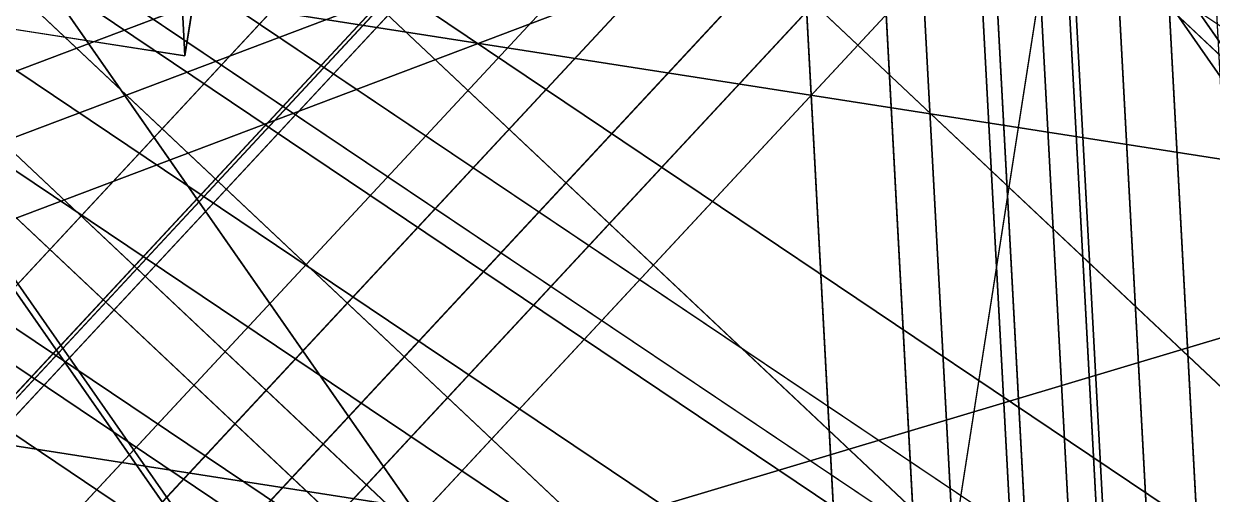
# Model space of a CAD drawing. Header units: metres. Extents: x 503497 to 504361, y 6966567 to 6966857.
# Drawn here: x 504164.02 to 504170.22, y 6966693.34 to 6966695.8 of the extents above; entities that cross this region are included whole.
import ezdxf

# ---------------------------------------------------------------- set-up
doc = ezdxf.new("R2010")
doc.units = ezdxf.units.M

msp = doc.modelspace()

# ---------------------------------------------------------------- linework, layer by layer
at = {"layer": 'SHADOW_APPROVED_20260111T072000'}
msp.add_lwpolyline([(504169.4593, 6966696.8594), (504167.3244, 6966683.1734), (504094.1506, 6966698.0774), (504096.2855, 6966711.7634), (504169.4593, 6966696.8594)], close=True, dxfattribs=at)
msp.add_lwpolyline([(504152.9477, 6966710.2148), (504167.8718, 6966707.8869), (504167.5638, 6966705.9126), (504170.7929, 6966705.4089), (504170.0047, 6966700.3561), (504169.7774, 6966699.9974), (504169.5259, 6966699.8139), (504168.8949, 6966699.7238), (504168.6104, 6966697.9001), (504168.9205, 6966697.8003), (504169.2405, 6966697.5447), (504169.4022, 6966697.2624), (504169.4593, 6966696.8594), (504167.3244, 6966683.1734), (504124.6436, 6966689.8311)], dxfattribs=at)
at = {"layer": 'SHADOW_APPROVED_20260114T072400'}
msp.add_lwpolyline([(504169.4593, 6966696.8594), (504167.3244, 6966683.1734), (504095.316, 6966696.8121), (504097.4509, 6966710.4981), (504169.4593, 6966696.8594)], close=True, dxfattribs=at)
msp.add_lwpolyline([(504152.9477, 6966710.2148), (504167.8718, 6966707.8869), (504167.5638, 6966705.9126), (504170.7929, 6966705.4089), (504170.0047, 6966700.3561), (504169.7774, 6966699.9974), (504169.5259, 6966699.8139), (504168.8949, 6966699.7238), (504168.6104, 6966697.9001), (504168.9205, 6966697.8003), (504169.2405, 6966697.5447), (504169.4022, 6966697.2624), (504169.4593, 6966696.8594), (504167.3244, 6966683.1734), (504124.6436, 6966689.8311)], dxfattribs=at)
at = {"layer": 'SHADOW_APPROVED_20260122T071500'}
msp.add_lwpolyline([(504169.4593, 6966696.8594), (504167.3244, 6966683.1734), (504084.7579, 6966697.9415), (504086.8928, 6966711.6275), (504169.4593, 6966696.8594)], close=True, dxfattribs=at)
msp.add_lwpolyline([(504152.9477, 6966710.2148), (504167.8718, 6966707.8869), (504167.5638, 6966705.9126), (504170.7929, 6966705.4089), (504170.0047, 6966700.3561), (504169.7774, 6966699.9974), (504169.5259, 6966699.8139), (504168.8949, 6966699.7238), (504168.6104, 6966697.9001), (504168.9205, 6966697.8003), (504169.2405, 6966697.5447), (504169.4022, 6966697.2624), (504169.4593, 6966696.8594), (504167.3244, 6966683.1734), (504124.6436, 6966689.8311)], dxfattribs=at)
at = {"layer": 'SHADOW_APPROVED_20260124T072500'}
msp.add_lwpolyline([(504152.9477, 6966710.2148), (504167.8718, 6966707.8869), (504167.5638, 6966705.9126), (504170.7929, 6966705.4089), (504170.0047, 6966700.3561), (504169.7774, 6966699.9974), (504169.5259, 6966699.8139), (504168.8949, 6966699.7238), (504168.6104, 6966697.9001), (504168.9205, 6966697.8003), (504169.2405, 6966697.5447), (504169.4022, 6966697.2624), (504169.4593, 6966696.8594), (504167.3244, 6966683.1734), (504124.6436, 6966689.8311)], dxfattribs=at)
msp.add_lwpolyline([(504169.4593, 6966696.8594), (504167.3244, 6966683.1734), (504091.0813, 6966694.8884), (504093.2162, 6966708.5744), (504169.4593, 6966696.8594)], close=True, dxfattribs=at)
at = {"layer": 'SHADOW_APPROVED_20260126T071100'}
msp.add_lwpolyline([(504169.4593, 6966696.8594), (504167.3244, 6966683.1734), (504078.8993, 6966698.2192), (504081.0342, 6966711.9052), (504169.4593, 6966696.8594)], close=True, dxfattribs=at)
msp.add_lwpolyline([(504152.9477, 6966710.2148), (504167.8718, 6966707.8869), (504167.5638, 6966705.9126), (504170.7929, 6966705.4089), (504170.0047, 6966700.3561), (504169.7774, 6966699.9974), (504169.5259, 6966699.8139), (504168.8949, 6966699.7238), (504168.6104, 6966697.9001), (504168.9205, 6966697.8003), (504169.2405, 6966697.5447), (504169.4022, 6966697.2624), (504169.4593, 6966696.8594), (504167.3244, 6966683.1734), (504124.6436, 6966689.8311)], dxfattribs=at)
at = {"layer": 'SHADOW_APPROVED_20260127T071900'}
msp.add_lwpolyline([(504152.9477, 6966710.2148), (504167.8718, 6966707.8869), (504167.5638, 6966705.9126), (504170.7929, 6966705.4089), (504170.0047, 6966700.3561), (504169.7774, 6966699.9974), (504169.5259, 6966699.8139), (504168.8949, 6966699.7238), (504168.6104, 6966697.9001), (504168.9205, 6966697.8003), (504169.2405, 6966697.5447), (504169.4022, 6966697.2624), (504169.4593, 6966696.8594), (504167.3244, 6966683.1734), (504124.6436, 6966689.8311)], dxfattribs=at)
msp.add_lwpolyline([(504169.4593, 6966696.8594), (504167.3244, 6966683.1734), (504084.9815, 6966695.666), (504087.1164, 6966709.352), (504169.4593, 6966696.8594)], close=True, dxfattribs=at)
at = {"layer": 'SHADOW_APPROVED_20260129T071100'}
msp.add_lwpolyline([(504169.4593, 6966696.8594), (504167.3244, 6966683.1734), (504076.8787, 6966697.3922), (504079.0136, 6966711.0782), (504169.4593, 6966696.8594)], close=True, dxfattribs=at)
msp.add_lwpolyline([(504152.9477, 6966710.2148), (504167.8718, 6966707.8869), (504167.5638, 6966705.9126), (504170.7929, 6966705.4089), (504170.0047, 6966700.3561), (504169.7774, 6966699.9974), (504169.5259, 6966699.8139), (504168.8949, 6966699.7238), (504168.6104, 6966697.9001), (504168.9205, 6966697.8003), (504169.2405, 6966697.5447), (504169.4022, 6966697.2624), (504169.4593, 6966696.8594), (504167.3244, 6966683.1734), (504124.6436, 6966689.8311)], dxfattribs=at)
at = {"layer": 'SHADOW_APPROVED_20260130T071100'}
msp.add_lwpolyline([(504169.4593, 6966696.8594), (504167.3244, 6966683.1734), (504076.1925, 6966697.0876), (504078.3274, 6966710.7736), (504169.4593, 6966696.8594)], close=True, dxfattribs=at)
msp.add_lwpolyline([(504152.9477, 6966710.2148), (504167.8718, 6966707.8869), (504167.5638, 6966705.9126), (504170.7929, 6966705.4089), (504170.0047, 6966700.3561), (504169.7774, 6966699.9974), (504169.5259, 6966699.8139), (504168.8949, 6966699.7238), (504168.6104, 6966697.9001), (504168.9205, 6966697.8003), (504169.2405, 6966697.5447), (504169.4022, 6966697.2624), (504169.4593, 6966696.8594), (504167.3244, 6966683.1734), (504124.6436, 6966689.8311)], dxfattribs=at)
at = {"layer": 'SHADOW_APPROVED_20260203T070000'}
msp.add_lwpolyline([(504169.4593, 6966696.8594), (504167.3244, 6966683.1734), (504061.3002, 6966699.4748), (504063.4351, 6966713.1608), (504169.4593, 6966696.8594)], close=True, dxfattribs=at)
msp.add_lwpolyline([(504152.9477, 6966710.2148), (504167.8718, 6966707.8869), (504167.5638, 6966705.9126), (504170.7929, 6966705.4089), (504170.0047, 6966700.3561), (504169.7774, 6966699.9974), (504169.5259, 6966699.8139), (504168.8949, 6966699.7238), (504168.6104, 6966697.9001), (504168.9205, 6966697.8003), (504169.2405, 6966697.5447), (504169.4022, 6966697.2624), (504169.4593, 6966696.8594), (504167.3244, 6966683.1734), (504124.6436, 6966689.8311)], dxfattribs=at)
at = {"layer": 'SHADOW_APPROVED_20260314T074000'}
msp.add_lwpolyline([(504152.9477, 6966710.2148), (504167.8718, 6966707.8869), (504167.5638, 6966705.9126), (504170.7929, 6966705.4089), (504170.0047, 6966700.3561), (504169.7774, 6966699.9974), (504169.5259, 6966699.8139), (504168.8949, 6966699.7238), (504168.6104, 6966697.9001), (504168.9205, 6966697.8003), (504169.2405, 6966697.5447), (504169.4022, 6966697.2624), (504169.4593, 6966696.8594), (504167.3244, 6966683.1734), (504124.6436, 6966689.8311)], dxfattribs=at)
msp.add_lwpolyline([(504169.4593, 6966696.8594), (504167.3244, 6966683.1734), (504079.5699, 6966667.717), (504081.7048, 6966681.403), (504169.4593, 6966696.8594)], close=True, dxfattribs=at)
at = {"layer": 'SHADOW_APPROVED_20260426T070000'}
msp.add_lwpolyline([(504152.9477, 6966710.2148), (504167.8718, 6966707.8869), (504167.5638, 6966705.9126), (504170.7929, 6966705.4089), (504170.0047, 6966700.3561), (504169.7774, 6966699.9974), (504169.5259, 6966699.8139), (504168.8949, 6966699.7238), (504168.6104, 6966697.9001), (504168.9205, 6966697.8003), (504169.2405, 6966697.5447), (504169.4022, 6966697.2624), (504169.4593, 6966696.8594), (504167.3244, 6966683.1734), (504124.6436, 6966689.8311)], dxfattribs=at)
for points in [[(504168.9205, 6966697.8003), (504169.2405, 6966697.5447), (503952.1129, 6966615.4829), (503951.7929, 6966615.7385), (504168.9205, 6966697.8003)], [(504169.2405, 6966697.5447), (504169.4022, 6966697.2624), (503952.2746, 6966615.2006), (503952.1129, 6966615.4829), (504169.2405, 6966697.5447)], [(504169.4022, 6966697.2624), (504169.4593, 6966696.8594), (503952.3317, 6966614.7976), (503952.2746, 6966615.2006), (504169.4022, 6966697.2624)], [(504169.4593, 6966696.8594), (504167.3244, 6966683.1734), (503950.1968, 6966601.1116), (503952.3317, 6966614.7976), (504169.4593, 6966696.8594)]]:
    msp.add_lwpolyline(points, close=True, dxfattribs=at)
at = {"layer": 'SHADOW_APPROVED_20260621T090000'}
msp.add_lwpolyline([(504152.9477, 6966710.2148), (504167.8718, 6966707.8869), (504167.5638, 6966705.9126), (504170.7929, 6966705.4089), (504170.0047, 6966700.3561), (504169.7774, 6966699.9974), (504169.5259, 6966699.8139), (504168.8949, 6966699.7238), (504168.6104, 6966697.9001), (504168.9205, 6966697.8003), (504169.2405, 6966697.5447), (504169.4022, 6966697.2624), (504169.4593, 6966696.8594), (504167.3244, 6966683.1734), (504124.6436, 6966689.8311)], dxfattribs=at)
for points in [[(504170.7929, 6966705.4089), (504170.0047, 6966700.3561), (504111.4884, 6966637.4245), (504112.2766, 6966642.4773), (504170.7929, 6966705.4089)], [(504170.0047, 6966700.3561), (504169.7774, 6966699.9974), (504111.2611, 6966637.0658), (504111.4884, 6966637.4245), (504170.0047, 6966700.3561)], [(504169.7774, 6966699.9974), (504169.5259, 6966699.8139), (504111.0096, 6966636.8823), (504111.2611, 6966637.0658), (504169.7774, 6966699.9974)], [(504169.5259, 6966699.8139), (504168.8949, 6966699.7238), (504110.3786, 6966636.7922), (504111.0096, 6966636.8823), (504169.5259, 6966699.8139)], [(504168.8949, 6966699.7238), (504168.6104, 6966697.9001), (504110.0941, 6966634.9685), (504110.3786, 6966636.7922), (504168.8949, 6966699.7238)], [(504168.6104, 6966697.9001), (504168.9205, 6966697.8003), (504110.4042, 6966634.8687), (504110.0941, 6966634.9685), (504168.6104, 6966697.9001)], [(504168.9205, 6966697.8003), (504169.2405, 6966697.5447), (504110.7242, 6966634.6131), (504110.4042, 6966634.8687), (504168.9205, 6966697.8003)], [(504169.2405, 6966697.5447), (504169.4022, 6966697.2624), (504110.8859, 6966634.3308), (504110.7242, 6966634.6131), (504169.2405, 6966697.5447)], [(504169.4022, 6966697.2624), (504169.4593, 6966696.8594), (504110.943, 6966633.9278), (504110.8859, 6966634.3308), (504169.4022, 6966697.2624)], [(504169.4593, 6966696.8594), (504167.3244, 6966683.1734), (504108.8081, 6966620.2418), (504110.943, 6966633.9278), (504169.4593, 6966696.8594)]]:
    msp.add_lwpolyline(points, close=True, dxfattribs=at)
at = {"layer": 'SHADOW_APPROVED_20260621T120000'}
for points in [[(504161.9915, 6966748.8559), (504162.3543, 6966751.1815), (504165.2203, 6966697.9587), (504164.8575, 6966695.6331), (504161.9915, 6966748.8559)], [(504160.6196, 6966749.0699), (504161.9915, 6966748.8559), (504164.8575, 6966695.6331), (504163.4856, 6966695.8471), (504160.6196, 6966749.0699)], [(504152.9477, 6966710.2148), (504167.8718, 6966707.8869), (504170.4928, 6966659.2141), (504155.5687, 6966661.542), (504152.9477, 6966710.2148)], [(504167.8718, 6966707.8869), (504167.5638, 6966705.9126), (504170.1848, 6966657.2398), (504170.4928, 6966659.2141), (504167.8718, 6966707.8869)], [(504167.5638, 6966705.9126), (504170.7929, 6966705.4089), (504173.4139, 6966656.7361), (504170.1848, 6966657.2398), (504167.5638, 6966705.9126)], [(504132.4712, 6966687.6429), (504134.82, 6966702.7008), (504163.8484, 6966698.1727), (504163.4856, 6966695.8471), (504164.8575, 6966695.6331), (504165.2203, 6966697.9587), (504179.9269, 6966695.6647), (504178.1809, 6966684.4716), (504174.9016, 6966684.9831), (504174.7398, 6966683.9458), (504177.6677, 6966683.4891), (504175.9374, 6966672.3964), (504161.4651, 6966674.6539), (504161.1702, 6966672.7633), (504152.4031, 6966674.1309), (504152.8572, 6966677.0421), (504149.7954, 6966677.5197), (504149.6441, 6966676.5493), (504141.312, 6966677.849), (504140.8892, 6966675.1386), (504130.767, 6966676.7175), (504132.4712, 6966687.6429)], [(504170.0047, 6966700.3561), (504169.7774, 6966699.9974), (504172.3984, 6966651.3246), (504172.6257, 6966651.6833), (504170.0047, 6966700.3561)], [(504169.7774, 6966699.9974), (504169.5259, 6966699.8139), (504172.1469, 6966651.1411), (504172.3984, 6966651.3246), (504169.7774, 6966699.9974)], [(504169.5259, 6966699.8139), (504168.8949, 6966699.7238), (504171.5159, 6966651.051), (504172.1469, 6966651.1411), (504169.5259, 6966699.8139)], [(504168.8949, 6966699.7238), (504168.6104, 6966697.9001), (504171.2314, 6966649.2273), (504171.5159, 6966651.051), (504168.8949, 6966699.7238)], [(504168.6104, 6966697.9001), (504168.9205, 6966697.8003), (504171.5415, 6966649.1275), (504171.2314, 6966649.2273), (504168.6104, 6966697.9001)], [(504168.9205, 6966697.8003), (504169.2405, 6966697.5447), (504171.8615, 6966648.8719), (504171.5415, 6966649.1275), (504168.9205, 6966697.8003)], [(504169.2405, 6966697.5447), (504169.4022, 6966697.2624), (504172.0232, 6966648.5896), (504171.8615, 6966648.8719), (504169.2405, 6966697.5447)], [(504169.4022, 6966697.2624), (504169.4593, 6966696.8594), (504172.0803, 6966648.1866), (504172.0232, 6966648.5896), (504169.4022, 6966697.2624)], [(504169.4593, 6966696.8594), (504167.3244, 6966683.1734), (504169.9454, 6966634.5006), (504172.0803, 6966648.1866), (504169.4593, 6966696.8594)]]:
    msp.add_lwpolyline(points, close=True, dxfattribs=at)
msp.add_lwpolyline([(504152.9477, 6966710.2148), (504167.8718, 6966707.8869), (504167.5638, 6966705.9126), (504170.7929, 6966705.4089), (504170.0047, 6966700.3561), (504169.7774, 6966699.9974), (504169.5259, 6966699.8139), (504168.8949, 6966699.7238), (504168.6104, 6966697.9001), (504168.9205, 6966697.8003), (504169.2405, 6966697.5447), (504169.4022, 6966697.2624), (504169.4593, 6966696.8594), (504167.3244, 6966683.1734), (504124.6436, 6966689.8311)], dxfattribs=at)
at = {"layer": 'SHADOW_APPROVED_20260621T140000'}
for points in [[(504138.446, 6966731.0718), (504138.0232, 6966728.3614), (504180.5703, 6966667.3385), (504180.9931, 6966670.0489), (504138.446, 6966731.0718)], [(504146.7781, 6966729.7721), (504138.446, 6966731.0718), (504180.9931, 6966670.0489), (504189.3252, 6966668.7492), (504146.7781, 6966729.7721)], [(504144.5661, 6966713.0647), (504153.1826, 6966711.7206), (504192.0923, 6966655.9146), (504183.4758, 6966657.2587), (504144.5661, 6966713.0647)], [(504153.1826, 6966711.7206), (504152.9477, 6966710.2148), (504191.8574, 6966654.4088), (504192.0923, 6966655.9146), (504153.1826, 6966711.7206)], [(504152.9477, 6966710.2148), (504167.8718, 6966707.8869), (504206.7815, 6966652.0809), (504191.8574, 6966654.4088), (504152.9477, 6966710.2148)], [(504168.8949, 6966699.7238), (504168.6104, 6966697.9001), (504207.5201, 6966642.0941), (504207.8046, 6966643.9178), (504168.8949, 6966699.7238)], [(504168.6104, 6966697.9001), (504168.9205, 6966697.8003), (504207.8302, 6966641.9943), (504207.5201, 6966642.0941), (504168.6104, 6966697.9001)], [(504169.4022, 6966697.2624), (504169.4593, 6966696.8594), (504208.369, 6966641.0534), (504208.3119, 6966641.4564), (504169.4022, 6966697.2624)], [(504169.4593, 6966696.8594), (504167.3244, 6966683.1734), (504206.2341, 6966627.3674), (504208.369, 6966641.0534), (504169.4593, 6966696.8594)]]:
    msp.add_lwpolyline(points, close=True, dxfattribs=at)
msp.add_lwpolyline([(504152.9477, 6966710.2148), (504167.8718, 6966707.8869), (504167.5638, 6966705.9126), (504170.7929, 6966705.4089), (504170.0047, 6966700.3561), (504169.7774, 6966699.9974), (504169.5259, 6966699.8139), (504168.8949, 6966699.7238), (504168.6104, 6966697.9001), (504168.9205, 6966697.8003), (504169.2405, 6966697.5447), (504169.4022, 6966697.2624), (504169.4593, 6966696.8594), (504167.3244, 6966683.1734), (504124.6436, 6966689.8311)], dxfattribs=at)
at = {"layer": 'SHADOW_APPROVED_20260621T150000'}
for points in [[(504127.901, 6966729.9403), (504129.6052, 6966740.8657), (504209.7357, 6966665.4124), (504208.0315, 6966654.487), (504127.901, 6966729.9403)], [(504138.0232, 6966728.3614), (504127.901, 6966729.9403), (504208.0315, 6966654.487), (504218.1537, 6966652.9081), (504138.0232, 6966728.3614)], [(504144.1851, 6966710.622), (504144.5661, 6966713.0647), (504217.8462, 6966644.0619), (504217.4652, 6966641.6192), (504144.1851, 6966710.622)], [(504144.5661, 6966713.0647), (504153.1826, 6966711.7206), (504226.4627, 6966642.7178), (504217.8462, 6966644.0619), (504144.5661, 6966713.0647)], [(504153.1826, 6966711.7206), (504152.9477, 6966710.2148), (504226.2278, 6966641.212), (504226.4627, 6966642.7178), (504153.1826, 6966711.7206)], [(504152.9477, 6966710.2148), (504167.8718, 6966707.8869), (504241.1519, 6966638.8841), (504226.2278, 6966641.212), (504152.9477, 6966710.2148)], [(504143.738, 6966708.6351), (504154.0443, 6966707.0275), (504233.8045, 6966631.9229), (504223.4982, 6966633.5305), (504143.738, 6966708.6351)], [(504154.0443, 6966707.0275), (504153.1492, 6966701.2887), (504232.9094, 6966626.1841), (504233.8045, 6966631.9229), (504154.0443, 6966707.0275)], [(504153.1492, 6966701.2887), (504158.2689, 6966700.4901), (504238.0291, 6966625.3855), (504232.9094, 6966626.1841), (504153.1492, 6966701.2887)], [(504158.2689, 6966700.4901), (504156.6455, 6966690.0834), (504236.4057, 6966614.9788), (504238.0291, 6966625.3855), (504158.2689, 6966700.4901)], [(504169.4593, 6966696.8594), (504167.3244, 6966683.1734), (504240.6045, 6966614.1706), (504242.7394, 6966627.8566), (504169.4593, 6966696.8594)]]:
    msp.add_lwpolyline(points, close=True, dxfattribs=at)
msp.add_lwpolyline([(504152.9477, 6966710.2148), (504167.8718, 6966707.8869), (504167.5638, 6966705.9126), (504170.7929, 6966705.4089), (504170.0047, 6966700.3561), (504169.7774, 6966699.9974), (504169.5259, 6966699.8139), (504168.8949, 6966699.7238), (504168.6104, 6966697.9001), (504168.9205, 6966697.8003), (504169.2405, 6966697.5447), (504169.4022, 6966697.2624), (504169.4593, 6966696.8594), (504167.3244, 6966683.1734), (504124.6436, 6966689.8311)], dxfattribs=at)
at = {"layer": 'SHADOW_APPROVED_20260621T160000'}
for points in [[(504128.3574, 6966713.6393), (504140.8554, 6966711.6898), (504309.1116, 6966598.59), (504296.6136, 6966600.5395), (504128.3574, 6966713.6393)], [(504144.1851, 6966710.622), (504144.5661, 6966713.0647), (504312.8223, 6966599.9649), (504312.4413, 6966597.5222), (504144.1851, 6966710.622)], [(504140.8554, 6966711.6898), (504140.7719, 6966711.1544), (504309.0281, 6966598.0546), (504309.1116, 6966598.59), (504140.8554, 6966711.6898)], [(504140.8554, 6966711.6898), (504140.8554, 6966711.6898), (504309.1116, 6966598.59), (504309.1116, 6966598.59), (504140.8554, 6966711.6898)], [(504140.7719, 6966711.1544), (504144.1851, 6966710.622), (504312.4413, 6966597.5222), (504309.0281, 6966598.0546), (504140.7719, 6966711.1544)], [(504137.1539, 6966693.1239), (504139.8525, 6966710.4238), (504322.9873, 6966587.3228), (504320.2887, 6966570.0229), (504137.1539, 6966693.1239)], [(504139.8525, 6966710.4238), (504143.9181, 6966709.7896), (504327.0529, 6966586.6886), (504322.9873, 6966587.3228), (504139.8525, 6966710.4238)], [(504139.8525, 6966710.4238), (504139.8525, 6966710.4238), (504322.9873, 6966587.3228), (504322.9873, 6966587.3228), (504139.8525, 6966710.4238)], [(504143.9181, 6966709.7896), (504143.738, 6966708.6351), (504326.8728, 6966585.5341), (504327.0529, 6966586.6886), (504143.9181, 6966709.7896)], [(504143.738, 6966708.6351), (504154.0443, 6966707.0275), (504337.1791, 6966583.9265), (504326.8728, 6966585.5341), (504143.738, 6966708.6351)], [(504154.0443, 6966707.0275), (504153.1492, 6966701.2887), (504336.284, 6966578.1877), (504337.1791, 6966583.9265), (504154.0443, 6966707.0275)], [(504145.7767, 6966705.8835), (504142.7149, 6966706.3611), (504330.5259, 6966580.1168), (504333.5877, 6966579.6392), (504145.7767, 6966705.8835)], [(504144.9755, 6966700.7471), (504145.7767, 6966705.8835), (504333.5877, 6966579.6392), (504332.7865, 6966574.5028), (504144.9755, 6966700.7471)], [(504153.1492, 6966701.2887), (504158.2689, 6966700.4901), (504341.4037, 6966577.3891), (504336.284, 6966578.1877), (504153.1492, 6966701.2887)], [(504158.2689, 6966700.4901), (504156.6455, 6966690.0834), (504339.7803, 6966566.9824), (504341.4037, 6966577.3891), (504158.2689, 6966700.4901)], [(504169.4593, 6966696.8594), (504167.3244, 6966683.1734), (504335.5806, 6966570.0736), (504337.7155, 6966583.7596), (504169.4593, 6966696.8594)]]:
    msp.add_lwpolyline(points, close=True, dxfattribs=at)
msp.add_lwpolyline([(504152.9477, 6966710.2148), (504167.8718, 6966707.8869), (504167.5638, 6966705.9126), (504170.7929, 6966705.4089), (504170.0047, 6966700.3561), (504169.7774, 6966699.9974), (504169.5259, 6966699.8139), (504168.8949, 6966699.7238), (504168.6104, 6966697.9001), (504168.9205, 6966697.8003), (504169.2405, 6966697.5447), (504169.4022, 6966697.2624), (504169.4593, 6966696.8594), (504167.3244, 6966683.1734), (504124.6436, 6966689.8311)], dxfattribs=at)
at = {"layer": 'SHADOW_APPROVED_20261019T053000'}
msp.add_lwpolyline([(504169.4593, 6966696.8594), (504167.3244, 6966683.1734), (503590.5687, 6966775.3062), (503592.7036, 6966788.9922), (504169.4593, 6966696.8594)], close=True, dxfattribs=at)
msp.add_lwpolyline([(504152.9477, 6966710.2148), (504167.8718, 6966707.8869), (504167.5638, 6966705.9126), (504170.7929, 6966705.4089), (504170.0047, 6966700.3561), (504169.7774, 6966699.9974), (504169.5259, 6966699.8139), (504168.8949, 6966699.7238), (504168.6104, 6966697.9001), (504168.9205, 6966697.8003), (504169.2405, 6966697.5447), (504169.4022, 6966697.2624), (504169.4593, 6966696.8594), (504167.3244, 6966683.1734), (504124.6436, 6966689.8311)], dxfattribs=at)
at = {"layer": 'SHADOW_APPROVED_20261112T063500'}
msp.add_lwpolyline([(504169.4593, 6966696.8594), (504167.3244, 6966683.1734), (504069.0461, 6966699.1276), (504071.181, 6966712.8136), (504169.4593, 6966696.8594)], close=True, dxfattribs=at)
msp.add_lwpolyline([(504152.9477, 6966710.2148), (504167.8718, 6966707.8869), (504167.5638, 6966705.9126), (504170.7929, 6966705.4089), (504170.0047, 6966700.3561), (504169.7774, 6966699.9974), (504169.5259, 6966699.8139), (504168.8949, 6966699.7238), (504168.6104, 6966697.9001), (504168.9205, 6966697.8003), (504169.2405, 6966697.5447), (504169.4022, 6966697.2624), (504169.4593, 6966696.8594), (504167.3244, 6966683.1734), (504124.6436, 6966689.8311)], dxfattribs=at)
at = {"layer": 'SHADOW_APPROVED_20261113T063500'}
msp.add_lwpolyline([(504169.4593, 6966696.8594), (504167.3244, 6966683.1734), (504069.5143, 6966699.5431), (504071.6492, 6966713.2291), (504169.4593, 6966696.8594)], close=True, dxfattribs=at)
msp.add_lwpolyline([(504152.9477, 6966710.2148), (504167.8718, 6966707.8869), (504167.5638, 6966705.9126), (504170.7929, 6966705.4089), (504170.0047, 6966700.3561), (504169.7774, 6966699.9974), (504169.5259, 6966699.8139), (504168.8949, 6966699.7238), (504168.6104, 6966697.9001), (504168.9205, 6966697.8003), (504169.2405, 6966697.5447), (504169.4022, 6966697.2624), (504169.4593, 6966696.8594), (504167.3244, 6966683.1734), (504124.6436, 6966689.8311)], dxfattribs=at)
at = {"layer": 'SHADOW_APPROVED_20261122T065200'}
msp.add_lwpolyline([(504169.4593, 6966696.8594), (504167.3244, 6966683.1734), (504087.1603, 6966697.6242), (504089.2952, 6966711.3102), (504169.4593, 6966696.8594)], close=True, dxfattribs=at)
msp.add_lwpolyline([(504152.9477, 6966710.2148), (504167.8718, 6966707.8869), (504167.5638, 6966705.9126), (504170.7929, 6966705.4089), (504170.0047, 6966700.3561), (504169.7774, 6966699.9974), (504169.5259, 6966699.8139), (504168.8949, 6966699.7238), (504168.6104, 6966697.9001), (504168.9205, 6966697.8003), (504169.2405, 6966697.5447), (504169.4022, 6966697.2624), (504169.4593, 6966696.8594), (504167.3244, 6966683.1734), (504124.6436, 6966689.8311)], dxfattribs=at)
at = {"layer": 'SHADOW_APPROVED_20261123T070300'}
msp.add_lwpolyline([(504152.9477, 6966710.2148), (504167.8718, 6966707.8869), (504167.5638, 6966705.9126), (504170.7929, 6966705.4089), (504170.0047, 6966700.3561), (504169.7774, 6966699.9974), (504169.5259, 6966699.8139), (504168.8949, 6966699.7238), (504168.6104, 6966697.9001), (504168.9205, 6966697.8003), (504169.2405, 6966697.5447), (504169.4022, 6966697.2624), (504169.4593, 6966696.8594), (504167.3244, 6966683.1734), (504124.6436, 6966689.8311)], dxfattribs=at)
msp.add_lwpolyline([(504169.4593, 6966696.8594), (504167.3244, 6966683.1734), (504094.9275, 6966695.1799), (504097.0624, 6966708.8659), (504169.4593, 6966696.8594)], close=True, dxfattribs=at)
at = {"layer": 'SHADOW_APPROVED_20261221T090000'}
msp.add_lwpolyline([(504152.9477, 6966710.2148), (504167.8718, 6966707.8869), (504167.5638, 6966705.9126), (504170.7929, 6966705.4089), (504170.0047, 6966700.3561), (504169.7774, 6966699.9974), (504169.5259, 6966699.8139), (504168.8949, 6966699.7238), (504168.6104, 6966697.9001), (504168.9205, 6966697.8003), (504169.2405, 6966697.5447), (504169.4022, 6966697.2624), (504169.4593, 6966696.8594), (504167.3244, 6966683.1734), (504124.6436, 6966689.8311)], dxfattribs=at)
msp.add_lwpolyline([(504169.4593, 6966696.8594), (504167.3244, 6966683.1734), (504137.0697, 6966684.9728), (504139.2046, 6966698.6588), (504169.4593, 6966696.8594)], close=True, dxfattribs=at)
at = {"layer": 'SHADOW_APPROVED_20261221T120000'}
msp.add_lwpolyline([(504152.9477, 6966710.2148), (504167.8718, 6966707.8869), (504167.5638, 6966705.9126), (504170.7929, 6966705.4089), (504170.0047, 6966700.3561), (504169.7774, 6966699.9974), (504169.5259, 6966699.8139), (504168.8949, 6966699.7238), (504168.6104, 6966697.9001), (504168.9205, 6966697.8003), (504169.2405, 6966697.5447), (504169.4022, 6966697.2624), (504169.4593, 6966696.8594), (504167.3244, 6966683.1734), (504124.6436, 6966689.8311)], dxfattribs=at)
msp.add_lwpolyline([(504169.4593, 6966696.8594), (504167.3244, 6966683.1734), (504169.5969, 6966680.4426), (504171.7318, 6966694.1286), (504169.4593, 6966696.8594)], close=True, dxfattribs=at)
at = {"layer": 'SHADOW_APPROVED_20261221T150000'}
for points in [[(504205.0183, 6966687.1937), (504162.3375, 6966693.8514), (504163.3162, 6966700.1255), (504160.4552, 6966700.5718), (504161.0894, 6966704.6374), (504161.3674, 6966705.211), (504161.878, 6966705.6284), (504162.3804, 6966705.7728), (504164.1618, 6966705.5464), (504164.3288, 6966706.6171), (504163.5503, 6966706.79), (504163.1157, 6966707.0806), (504162.7564, 6966707.6336), (504162.6622, 6966708.1282), (504163.6293, 6966714.4384), (504165.5032, 6966714.1461), (504166.0513, 6966717.6596), (504178.5493, 6966715.7101), (504178.5493, 6966715.7101), (504178.4658, 6966715.1747), (504181.879, 6966714.6423)], [(504152.9477, 6966710.2148), (504167.8718, 6966707.8869), (504167.5638, 6966705.9126), (504170.7929, 6966705.4089), (504170.0047, 6966700.3561), (504169.7774, 6966699.9974), (504169.5259, 6966699.8139), (504168.8949, 6966699.7238), (504168.6104, 6966697.9001), (504168.9205, 6966697.8003), (504169.2405, 6966697.5447), (504169.4022, 6966697.2624), (504169.4593, 6966696.8594), (504167.3244, 6966683.1734), (504124.6436, 6966689.8311)]]:
    msp.add_lwpolyline(points, dxfattribs=at)
for points in [[(504169.4593, 6966696.8594), (504167.3244, 6966683.1734), (504205.0183, 6966687.1937), (504207.1532, 6966700.8797), (504169.4593, 6966696.8594)], [(504167.3244, 6966683.1734), (504124.6436, 6966689.8311), (504162.3375, 6966693.8514), (504205.0183, 6966687.1937), (504167.3244, 6966683.1734)]]:
    msp.add_lwpolyline(points, close=True, dxfattribs=at)
at = {"layer": 'SHADOW_APPROVED_20261221T160000'}
msp.add_lwpolyline([(504152.9477, 6966710.2148), (504167.8718, 6966707.8869), (504167.5638, 6966705.9126), (504170.7929, 6966705.4089), (504170.0047, 6966700.3561), (504169.7774, 6966699.9974), (504169.5259, 6966699.8139), (504168.8949, 6966699.7238), (504168.6104, 6966697.9001), (504168.9205, 6966697.8003), (504169.2405, 6966697.5447), (504169.4022, 6966697.2624), (504169.4593, 6966696.8594), (504167.3244, 6966683.1734), (504124.6436, 6966689.8311)], dxfattribs=at)
msp.add_lwpolyline([(504169.4593, 6966696.8594), (504167.3244, 6966683.1734), (504226.8862, 6966695.1252), (504229.0211, 6966708.8112), (504169.4593, 6966696.8594)], close=True, dxfattribs=at)
at = {"layer": 'SHADOW_APPROVED_20261221T170000'}
for points in [[(504158.2689, 6966700.4901), (504156.6455, 6966690.0834), (504268.9712, 6966723.7023), (504270.5946, 6966734.109), (504158.2689, 6966700.4901)], [(504169.4593, 6966696.8594), (504167.3244, 6966683.1734), (504270.5243, 6966714.061), (504272.6592, 6966727.747), (504169.4593, 6966696.8594)], [(504156.6455, 6966690.0834), (504137.1539, 6966693.1239), (504249.4796, 6966726.7428), (504268.9712, 6966723.7023), (504156.6455, 6966690.0834)]]:
    msp.add_lwpolyline(points, close=True, dxfattribs=at)
msp.add_lwpolyline([(504152.9477, 6966710.2148), (504167.8718, 6966707.8869), (504167.5638, 6966705.9126), (504170.7929, 6966705.4089), (504170.0047, 6966700.3561), (504169.7774, 6966699.9974), (504169.5259, 6966699.8139), (504168.8949, 6966699.7238), (504168.6104, 6966697.9001), (504168.9205, 6966697.8003), (504169.2405, 6966697.5447), (504169.4022, 6966697.2624), (504169.4593, 6966696.8594), (504167.3244, 6966683.1734), (504124.6436, 6966689.8311)], dxfattribs=at)
at = {"layer": 'SHADOW_COMPARATOR_RL48_20260111T072000'}
msp.add_lwpolyline([(504152.9477, 6966710.2148), (504167.8718, 6966707.8869), (504167.5638, 6966705.9126), (504170.7929, 6966705.4089), (504170.0047, 6966700.3561), (504169.7774, 6966699.9974), (504169.5259, 6966699.8139), (504168.8949, 6966699.7238), (504168.6104, 6966697.9001), (504168.9205, 6966697.8003), (504169.2405, 6966697.5447), (504169.4022, 6966697.2624), (504169.4593, 6966696.8594), (504167.3244, 6966683.1734), (504124.6436, 6966689.8311)], dxfattribs=at)
msp.add_lwpolyline([(504169.4593, 6966696.8594), (504167.3244, 6966683.1734), (504121.6971, 6966692.4668), (504123.832, 6966706.1528), (504169.4593, 6966696.8594)], close=True, dxfattribs=at)
at = {"layer": 'SHADOW_COMPARATOR_RL48_20260114T072400'}
msp.add_lwpolyline([(504152.9477, 6966710.2148), (504167.8718, 6966707.8869), (504167.5638, 6966705.9126), (504170.7929, 6966705.4089), (504170.0047, 6966700.3561), (504169.7774, 6966699.9974), (504169.5259, 6966699.8139), (504168.8949, 6966699.7238), (504168.6104, 6966697.9001), (504168.9205, 6966697.8003), (504169.2405, 6966697.5447), (504169.4022, 6966697.2624), (504169.4593, 6966696.8594), (504167.3244, 6966683.1734), (504124.6436, 6966689.8311)], dxfattribs=at)
msp.add_lwpolyline([(504169.4593, 6966696.8594), (504167.3244, 6966683.1734), (504122.4238, 6966691.6778), (504124.5587, 6966705.3638), (504169.4593, 6966696.8594)], close=True, dxfattribs=at)
at = {"layer": 'SHADOW_COMPARATOR_RL48_20260122T071500'}
msp.add_lwpolyline([(504152.9477, 6966710.2148), (504167.8718, 6966707.8869), (504167.5638, 6966705.9126), (504170.7929, 6966705.4089), (504170.0047, 6966700.3561), (504169.7774, 6966699.9974), (504169.5259, 6966699.8139), (504168.8949, 6966699.7238), (504168.6104, 6966697.9001), (504168.9205, 6966697.8003), (504169.2405, 6966697.5447), (504169.4022, 6966697.2624), (504169.4593, 6966696.8594), (504167.3244, 6966683.1734), (504124.6436, 6966689.8311)], dxfattribs=at)
msp.add_lwpolyline([(504169.4593, 6966696.8594), (504167.3244, 6966683.1734), (504115.8403, 6966692.382), (504117.9752, 6966706.068), (504169.4593, 6966696.8594)], close=True, dxfattribs=at)
at = {"layer": 'SHADOW_COMPARATOR_RL48_20260124T072500'}
msp.add_lwpolyline([(504152.9477, 6966710.2148), (504167.8718, 6966707.8869), (504167.5638, 6966705.9126), (504170.7929, 6966705.4089), (504170.0047, 6966700.3561), (504169.7774, 6966699.9974), (504169.5259, 6966699.8139), (504168.8949, 6966699.7238), (504168.6104, 6966697.9001), (504168.9205, 6966697.8003), (504169.2405, 6966697.5447), (504169.4022, 6966697.2624), (504169.4593, 6966696.8594), (504167.3244, 6966683.1734), (504124.6436, 6966689.8311)], dxfattribs=at)
msp.add_lwpolyline([(504169.4593, 6966696.8594), (504167.3244, 6966683.1734), (504119.7832, 6966690.4783), (504121.9181, 6966704.1643), (504169.4593, 6966696.8594)], close=True, dxfattribs=at)
at = {"layer": 'SHADOW_COMPARATOR_RL48_20260126T071100'}
msp.add_lwpolyline([(504152.9477, 6966710.2148), (504167.8718, 6966707.8869), (504167.5638, 6966705.9126), (504170.7929, 6966705.4089), (504170.0047, 6966700.3561), (504169.7774, 6966699.9974), (504169.5259, 6966699.8139), (504168.8949, 6966699.7238), (504168.6104, 6966697.9001), (504168.9205, 6966697.8003), (504169.2405, 6966697.5447), (504169.4022, 6966697.2624), (504169.4593, 6966696.8594), (504167.3244, 6966683.1734), (504124.6436, 6966689.8311)], dxfattribs=at)
msp.add_lwpolyline([(504169.4593, 6966696.8594), (504167.3244, 6966683.1734), (504112.1872, 6966692.5552), (504114.3221, 6966706.2412), (504169.4593, 6966696.8594)], close=True, dxfattribs=at)
at = {"layer": 'SHADOW_COMPARATOR_RL48_20260127T071900'}
msp.add_lwpolyline([(504152.9477, 6966710.2148), (504167.8718, 6966707.8869), (504167.5638, 6966705.9126), (504170.7929, 6966705.4089), (504170.0047, 6966700.3561), (504169.7774, 6966699.9974), (504169.5259, 6966699.8139), (504168.8949, 6966699.7238), (504168.6104, 6966697.9001), (504168.9205, 6966697.8003), (504169.2405, 6966697.5447), (504169.4022, 6966697.2624), (504169.4593, 6966696.8594), (504167.3244, 6966683.1734), (504124.6436, 6966689.8311)], dxfattribs=at)
msp.add_lwpolyline([(504169.4593, 6966696.8594), (504167.3244, 6966683.1734), (504115.9797, 6966690.9631), (504118.1146, 6966704.6491), (504169.4593, 6966696.8594)], close=True, dxfattribs=at)
at = {"layer": 'SHADOW_COMPARATOR_RL48_20260129T071100'}
msp.add_lwpolyline([(504152.9477, 6966710.2148), (504167.8718, 6966707.8869), (504167.5638, 6966705.9126), (504170.7929, 6966705.4089), (504170.0047, 6966700.3561), (504169.7774, 6966699.9974), (504169.5259, 6966699.8139), (504168.8949, 6966699.7238), (504168.6104, 6966697.9001), (504168.9205, 6966697.8003), (504169.2405, 6966697.5447), (504169.4022, 6966697.2624), (504169.4593, 6966696.8594), (504167.3244, 6966683.1734), (504124.6436, 6966689.8311)], dxfattribs=at)
msp.add_lwpolyline([(504169.4593, 6966696.8594), (504167.3244, 6966683.1734), (504110.9272, 6966692.0395), (504113.0621, 6966705.7255), (504169.4593, 6966696.8594)], close=True, dxfattribs=at)
at = {"layer": 'SHADOW_COMPARATOR_RL48_20260130T071100'}
msp.add_lwpolyline([(504152.9477, 6966710.2148), (504167.8718, 6966707.8869), (504167.5638, 6966705.9126), (504170.7929, 6966705.4089), (504170.0047, 6966700.3561), (504169.7774, 6966699.9974), (504169.5259, 6966699.8139), (504168.8949, 6966699.7238), (504168.6104, 6966697.9001), (504168.9205, 6966697.8003), (504169.2405, 6966697.5447), (504169.4022, 6966697.2624), (504169.4593, 6966696.8594), (504167.3244, 6966683.1734), (504124.6436, 6966689.8311)], dxfattribs=at)
msp.add_lwpolyline([(504169.4593, 6966696.8594), (504167.3244, 6966683.1734), (504110.4993, 6966691.8496), (504112.6342, 6966705.5356), (504169.4593, 6966696.8594)], close=True, dxfattribs=at)
at = {"layer": 'SHADOW_COMPARATOR_RL48_20260203T070000'}
msp.add_lwpolyline([(504152.9477, 6966710.2148), (504167.8718, 6966707.8869), (504167.5638, 6966705.9126), (504170.7929, 6966705.4089), (504170.0047, 6966700.3561), (504169.7774, 6966699.9974), (504169.5259, 6966699.8139), (504168.8949, 6966699.7238), (504168.6104, 6966697.9001), (504168.9205, 6966697.8003), (504169.2405, 6966697.5447), (504169.4022, 6966697.2624), (504169.4593, 6966696.8594), (504167.3244, 6966683.1734), (504124.6436, 6966689.8311)], dxfattribs=at)
msp.add_lwpolyline([(504169.4593, 6966696.8594), (504167.3244, 6966683.1734), (504101.2133, 6966693.3381), (504103.3482, 6966707.0241), (504169.4593, 6966696.8594)], close=True, dxfattribs=at)
at = {"layer": 'SHADOW_COMPARATOR_RL48_20260314T074000'}
msp.add_lwpolyline([(504152.9477, 6966710.2148), (504167.8718, 6966707.8869), (504167.5638, 6966705.9126), (504170.7929, 6966705.4089), (504170.0047, 6966700.3561), (504169.7774, 6966699.9974), (504169.5259, 6966699.8139), (504168.8949, 6966699.7238), (504168.6104, 6966697.9001), (504168.9205, 6966697.8003), (504169.2405, 6966697.5447), (504169.4022, 6966697.2624), (504169.4593, 6966696.8594), (504167.3244, 6966683.1734), (504124.6436, 6966689.8311)], dxfattribs=at)
msp.add_lwpolyline([(504169.4593, 6966696.8594), (504167.3244, 6966683.1734), (504112.6053, 6966673.5356), (504114.7402, 6966687.2216), (504169.4593, 6966696.8594)], close=True, dxfattribs=at)
at = {"layer": 'SHADOW_COMPARATOR_RL48_20260426T070000'}
msp.add_lwpolyline([(504152.9477, 6966710.2148), (504167.8718, 6966707.8869), (504167.5638, 6966705.9126), (504170.7929, 6966705.4089), (504170.0047, 6966700.3561), (504169.7774, 6966699.9974), (504169.5259, 6966699.8139), (504168.8949, 6966699.7238), (504168.6104, 6966697.9001), (504168.9205, 6966697.8003), (504169.2405, 6966697.5447), (504169.4022, 6966697.2624), (504169.4593, 6966696.8594), (504167.3244, 6966683.1734), (504124.6436, 6966689.8311)], dxfattribs=at)
for points in [[(504168.9205, 6966697.8003), (504169.2405, 6966697.5447), (504033.8512, 6966646.3753), (504033.5312, 6966646.6309), (504168.9205, 6966697.8003)], [(504169.2405, 6966697.5447), (504169.4022, 6966697.2624), (504034.0129, 6966646.093), (504033.8512, 6966646.3753), (504169.2405, 6966697.5447)], [(504169.4022, 6966697.2624), (504169.4593, 6966696.8594), (504034.07, 6966645.69), (504034.0129, 6966646.093), (504169.4022, 6966697.2624)], [(504169.4593, 6966696.8594), (504167.3244, 6966683.1734), (504031.9351, 6966632.004), (504034.07, 6966645.69), (504169.4593, 6966696.8594)]]:
    msp.add_lwpolyline(points, close=True, dxfattribs=at)
at = {"layer": 'SHADOW_COMPARATOR_RL48_20260621T090000'}
msp.add_lwpolyline([(504152.9477, 6966710.2148), (504167.8718, 6966707.8869), (504167.5638, 6966705.9126), (504170.7929, 6966705.4089), (504170.0047, 6966700.3561), (504169.7774, 6966699.9974), (504169.5259, 6966699.8139), (504168.8949, 6966699.7238), (504168.6104, 6966697.9001), (504168.9205, 6966697.8003), (504169.2405, 6966697.5447), (504169.4022, 6966697.2624), (504169.4593, 6966696.8594), (504167.3244, 6966683.1734), (504124.6436, 6966689.8311)], dxfattribs=at)
for points in [[(504170.7929, 6966705.4089), (504170.0047, 6966700.3561), (504133.517, 6966661.1153), (504134.3052, 6966666.1681), (504170.7929, 6966705.4089)], [(504170.0047, 6966700.3561), (504169.7774, 6966699.9974), (504133.2897, 6966660.7566), (504133.517, 6966661.1153), (504170.0047, 6966700.3561)], [(504169.7774, 6966699.9974), (504169.5259, 6966699.8139), (504133.0382, 6966660.5731), (504133.2897, 6966660.7566), (504169.7774, 6966699.9974)], [(504169.5259, 6966699.8139), (504168.8949, 6966699.7238), (504132.4072, 6966660.483), (504133.0382, 6966660.5731), (504169.5259, 6966699.8139)], [(504168.8949, 6966699.7238), (504168.6104, 6966697.9001), (504132.1227, 6966658.6593), (504132.4072, 6966660.483), (504168.8949, 6966699.7238)], [(504168.6104, 6966697.9001), (504168.9205, 6966697.8003), (504132.4328, 6966658.5595), (504132.1227, 6966658.6593), (504168.6104, 6966697.9001)], [(504168.9205, 6966697.8003), (504169.2405, 6966697.5447), (504132.7528, 6966658.3039), (504132.4328, 6966658.5595), (504168.9205, 6966697.8003)], [(504169.2405, 6966697.5447), (504169.4022, 6966697.2624), (504132.9145, 6966658.0216), (504132.7528, 6966658.3039), (504169.2405, 6966697.5447)], [(504169.4022, 6966697.2624), (504169.4593, 6966696.8594), (504132.9716, 6966657.6186), (504132.9145, 6966658.0216), (504169.4022, 6966697.2624)], [(504169.4593, 6966696.8594), (504167.3244, 6966683.1734), (504130.8367, 6966643.9326), (504132.9716, 6966657.6186), (504169.4593, 6966696.8594)]]:
    msp.add_lwpolyline(points, close=True, dxfattribs=at)
at = {"layer": 'SHADOW_COMPARATOR_RL48_20260621T120000'}
msp.add_lwpolyline([(504152.9477, 6966710.2148), (504167.8718, 6966707.8869), (504167.5638, 6966705.9126), (504170.7929, 6966705.4089), (504170.0047, 6966700.3561), (504169.7774, 6966699.9974), (504169.5259, 6966699.8139), (504168.8949, 6966699.7238), (504168.6104, 6966697.9001), (504168.9205, 6966697.8003), (504169.2405, 6966697.5447), (504169.4022, 6966697.2624), (504169.4593, 6966696.8594), (504167.3244, 6966683.1734), (504124.6436, 6966689.8311)], dxfattribs=at)
for points in [[(504152.9477, 6966710.2148), (504167.8718, 6966707.8869), (504169.5061, 6966677.5371), (504154.582, 6966679.865), (504152.9477, 6966710.2148)], [(504167.8718, 6966707.8869), (504167.5638, 6966705.9126), (504169.1981, 6966675.5628), (504169.5061, 6966677.5371), (504167.8718, 6966707.8869)], [(504167.5638, 6966705.9126), (504170.7929, 6966705.4089), (504172.4272, 6966675.0591), (504169.1981, 6966675.5628), (504167.5638, 6966705.9126)], [(504170.0047, 6966700.3561), (504169.7774, 6966699.9974), (504171.4117, 6966669.6476), (504171.639, 6966670.0063), (504170.0047, 6966700.3561)], [(504169.7774, 6966699.9974), (504169.5259, 6966699.8139), (504171.1602, 6966669.4641), (504171.4117, 6966669.6476), (504169.7774, 6966699.9974)], [(504169.5259, 6966699.8139), (504168.8949, 6966699.7238), (504170.5292, 6966669.374), (504171.1602, 6966669.4641), (504169.5259, 6966699.8139)], [(504168.8949, 6966699.7238), (504168.6104, 6966697.9001), (504170.2447, 6966667.5503), (504170.5292, 6966669.374), (504168.8949, 6966699.7238)], [(504168.6104, 6966697.9001), (504168.9205, 6966697.8003), (504170.5548, 6966667.4505), (504170.2447, 6966667.5503), (504168.6104, 6966697.9001)], [(504168.9205, 6966697.8003), (504169.2405, 6966697.5447), (504170.8748, 6966667.1949), (504170.5548, 6966667.4505), (504168.9205, 6966697.8003)], [(504169.2405, 6966697.5447), (504169.4022, 6966697.2624), (504171.0365, 6966666.9126), (504170.8748, 6966667.1949), (504169.2405, 6966697.5447)], [(504169.4022, 6966697.2624), (504169.4593, 6966696.8594), (504171.0936, 6966666.5096), (504171.0365, 6966666.9126), (504169.4022, 6966697.2624)], [(504169.4593, 6966696.8594), (504167.3244, 6966683.1734), (504168.9587, 6966652.8236), (504171.0936, 6966666.5096), (504169.4593, 6966696.8594)]]:
    msp.add_lwpolyline(points, close=True, dxfattribs=at)
at = {"layer": 'SHADOW_COMPARATOR_RL48_20260621T140000'}
for points in [[(504146.7781, 6966729.7721), (504138.446, 6966731.0718), (504162.708, 6966696.2741), (504171.0401, 6966694.9744), (504146.7781, 6966729.7721)], [(504153.8672, 6966706.068), (504156.216, 6966721.1259), (504185.2444, 6966716.5978), (504184.8816, 6966714.2722), (504186.2535, 6966714.0582), (504186.6163, 6966716.3838), (504201.3229, 6966714.0898), (504199.5769, 6966702.8967), (504196.2976, 6966703.4082), (504196.1358, 6966702.3709), (504199.0637, 6966701.9142), (504197.3334, 6966690.8215), (504182.8611, 6966693.079), (504182.5662, 6966691.1884), (504173.7991, 6966692.556), (504174.2532, 6966695.4672), (504171.1914, 6966695.9448), (504171.0401, 6966694.9744), (504162.708, 6966696.2741), (504162.2852, 6966693.5637), (504152.163, 6966695.1426), (504153.8672, 6966706.068)], [(504144.5661, 6966713.0647), (504153.1826, 6966711.7206), (504177.4446, 6966676.9229), (504168.8281, 6966678.267), (504144.5661, 6966713.0647)], [(504153.1826, 6966711.7206), (504152.9477, 6966710.2148), (504177.2097, 6966675.4171), (504177.4446, 6966676.9229), (504153.1826, 6966711.7206)], [(504152.9477, 6966710.2148), (504167.8718, 6966707.8869), (504192.1338, 6966673.0892), (504177.2097, 6966675.4171), (504152.9477, 6966710.2148)], [(504168.8949, 6966699.7238), (504168.6104, 6966697.9001), (504192.8724, 6966663.1024), (504193.1569, 6966664.9261), (504168.8949, 6966699.7238)], [(504168.6104, 6966697.9001), (504168.9205, 6966697.8003), (504193.1825, 6966663.0026), (504192.8724, 6966663.1024), (504168.6104, 6966697.9001)], [(504169.4022, 6966697.2624), (504169.4593, 6966696.8594), (504193.7213, 6966662.0617), (504193.6642, 6966662.4647), (504169.4022, 6966697.2624)], [(504169.4593, 6966696.8594), (504167.3244, 6966683.1734), (504191.5864, 6966648.3757), (504193.7213, 6966662.0617), (504169.4593, 6966696.8594)]]:
    msp.add_lwpolyline(points, close=True, dxfattribs=at)
msp.add_lwpolyline([(504152.9477, 6966710.2148), (504167.8718, 6966707.8869), (504167.5638, 6966705.9126), (504170.7929, 6966705.4089), (504170.0047, 6966700.3561), (504169.7774, 6966699.9974), (504169.5259, 6966699.8139), (504168.8949, 6966699.7238), (504168.6104, 6966697.9001), (504168.9205, 6966697.8003), (504169.2405, 6966697.5447), (504169.4022, 6966697.2624), (504169.4593, 6966696.8594), (504167.3244, 6966683.1734), (504124.6436, 6966689.8311)], dxfattribs=at)
at = {"layer": 'SHADOW_COMPARATOR_RL48_20260621T150000'}
for points in [[(504127.901, 6966729.9403), (504129.6052, 6966740.8657), (504175.2988, 6966697.8392), (504173.5946, 6966686.9138), (504127.901, 6966729.9403)], [(504138.0232, 6966728.3614), (504127.901, 6966729.9403), (504173.5946, 6966686.9138), (504183.7168, 6966685.3349), (504138.0232, 6966728.3614)], [(504144.1851, 6966710.622), (504144.5661, 6966713.0647), (504190.2597, 6966670.0382), (504189.8787, 6966667.5955), (504144.1851, 6966710.622)], [(504144.5661, 6966713.0647), (504153.1826, 6966711.7206), (504198.8762, 6966668.6941), (504190.2597, 6966670.0382), (504144.5661, 6966713.0647)], [(504153.1826, 6966711.7206), (504152.9477, 6966710.2148), (504198.6413, 6966667.1883), (504198.8762, 6966668.6941), (504153.1826, 6966711.7206)], [(504152.9477, 6966710.2148), (504167.8718, 6966707.8869), (504213.5654, 6966664.8604), (504198.6413, 6966667.1883), (504152.9477, 6966710.2148)], [(504169.4593, 6966696.8594), (504167.3244, 6966683.1734), (504213.018, 6966640.1469), (504215.1529, 6966653.8329), (504169.4593, 6966696.8594)]]:
    msp.add_lwpolyline(points, close=True, dxfattribs=at)
msp.add_lwpolyline([(504152.9477, 6966710.2148), (504167.8718, 6966707.8869), (504167.5638, 6966705.9126), (504170.7929, 6966705.4089), (504170.0047, 6966700.3561), (504169.7774, 6966699.9974), (504169.5259, 6966699.8139), (504168.8949, 6966699.7238), (504168.6104, 6966697.9001), (504168.9205, 6966697.8003), (504169.2405, 6966697.5447), (504169.4022, 6966697.2624), (504169.4593, 6966696.8594), (504167.3244, 6966683.1734), (504124.6436, 6966689.8311)], dxfattribs=at)
at = {"layer": 'SHADOW_COMPARATOR_RL48_20260621T160000'}
for points in [[(504128.3574, 6966713.6393), (504140.8554, 6966711.6898), (504245.7711, 6966641.1668), (504233.2731, 6966643.1163), (504128.3574, 6966713.6393)], [(504144.1851, 6966710.622), (504144.5661, 6966713.0647), (504249.4818, 6966642.5417), (504249.1008, 6966640.099), (504144.1851, 6966710.622)], [(504140.8554, 6966711.6898), (504140.7719, 6966711.1544), (504245.6876, 6966640.6314), (504245.7711, 6966641.1668), (504140.8554, 6966711.6898)], [(504140.8554, 6966711.6898), (504140.8554, 6966711.6898), (504245.7711, 6966641.1668), (504245.7711, 6966641.1668), (504140.8554, 6966711.6898)], [(504140.7719, 6966711.1544), (504144.1851, 6966710.622), (504249.1008, 6966640.099), (504245.6876, 6966640.6314), (504140.7719, 6966711.1544)], [(504169.4593, 6966696.8594), (504167.3244, 6966683.1734), (504272.2401, 6966612.6504), (504274.375, 6966626.3364), (504169.4593, 6966696.8594)]]:
    msp.add_lwpolyline(points, close=True, dxfattribs=at)
msp.add_lwpolyline([(504152.9477, 6966710.2148), (504167.8718, 6966707.8869), (504167.5638, 6966705.9126), (504170.7929, 6966705.4089), (504170.0047, 6966700.3561), (504169.7774, 6966699.9974), (504169.5259, 6966699.8139), (504168.8949, 6966699.7238), (504168.6104, 6966697.9001), (504168.9205, 6966697.8003), (504169.2405, 6966697.5447), (504169.4022, 6966697.2624), (504169.4593, 6966696.8594), (504167.3244, 6966683.1734), (504124.6436, 6966689.8311)], dxfattribs=at)
at = {"layer": 'SHADOW_COMPARATOR_RL48_20261019T053000'}
msp.add_lwpolyline([(504169.4593, 6966696.8594), (504167.3244, 6966683.1734), (503807.69, 6966740.6225), (503809.8249, 6966754.3085), (504169.4593, 6966696.8594)], close=True, dxfattribs=at)
msp.add_lwpolyline([(504152.9477, 6966710.2148), (504167.8718, 6966707.8869), (504167.5638, 6966705.9126), (504170.7929, 6966705.4089), (504170.0047, 6966700.3561), (504169.7774, 6966699.9974), (504169.5259, 6966699.8139), (504168.8949, 6966699.7238), (504168.6104, 6966697.9001), (504168.9205, 6966697.8003), (504169.2405, 6966697.5447), (504169.4022, 6966697.2624), (504169.4593, 6966696.8594), (504167.3244, 6966683.1734), (504124.6436, 6966689.8311)], dxfattribs=at)
at = {"layer": 'SHADOW_COMPARATOR_RL48_20261112T063500'}
msp.add_lwpolyline([(504152.9477, 6966710.2148), (504167.8718, 6966707.8869), (504167.5638, 6966705.9126), (504170.7929, 6966705.4089), (504170.0047, 6966700.3561), (504169.7774, 6966699.9974), (504169.5259, 6966699.8139), (504168.8949, 6966699.7238), (504168.6104, 6966697.9001), (504168.9205, 6966697.8003), (504169.2405, 6966697.5447), (504169.4022, 6966697.2624), (504169.4593, 6966696.8594), (504167.3244, 6966683.1734), (504124.6436, 6966689.8311)], dxfattribs=at)
msp.add_lwpolyline([(504169.4593, 6966696.8594), (504167.3244, 6966683.1734), (504106.0432, 6966693.1216), (504108.1781, 6966706.8076), (504169.4593, 6966696.8594)], close=True, dxfattribs=at)
at = {"layer": 'SHADOW_COMPARATOR_RL48_20261113T063500'}
msp.add_lwpolyline([(504152.9477, 6966710.2148), (504167.8718, 6966707.8869), (504167.5638, 6966705.9126), (504170.7929, 6966705.4089), (504170.0047, 6966700.3561), (504169.7774, 6966699.9974), (504169.5259, 6966699.8139), (504168.8949, 6966699.7238), (504168.6104, 6966697.9001), (504168.9205, 6966697.8003), (504169.2405, 6966697.5447), (504169.4022, 6966697.2624), (504169.4593, 6966696.8594), (504167.3244, 6966683.1734), (504124.6436, 6966689.8311)], dxfattribs=at)
msp.add_lwpolyline([(504169.4593, 6966696.8594), (504167.3244, 6966683.1734), (504106.3352, 6966693.3807), (504108.4701, 6966707.0667), (504169.4593, 6966696.8594)], close=True, dxfattribs=at)
at = {"layer": 'SHADOW_COMPARATOR_RL48_20261122T065200'}
msp.add_lwpolyline([(504152.9477, 6966710.2148), (504167.8718, 6966707.8869), (504167.5638, 6966705.9126), (504170.7929, 6966705.4089), (504170.0047, 6966700.3561), (504169.7774, 6966699.9974), (504169.5259, 6966699.8139), (504168.8949, 6966699.7238), (504168.6104, 6966697.9001), (504168.9205, 6966697.8003), (504169.2405, 6966697.5447), (504169.4022, 6966697.2624), (504169.4593, 6966696.8594), (504167.3244, 6966683.1734), (504124.6436, 6966689.8311)], dxfattribs=at)
msp.add_lwpolyline([(504169.4593, 6966696.8594), (504167.3244, 6966683.1734), (504117.3383, 6966692.1841), (504119.4732, 6966705.8701), (504169.4593, 6966696.8594)], close=True, dxfattribs=at)
at = {"layer": 'SHADOW_COMPARATOR_RL48_20261123T070300'}
msp.add_lwpolyline([(504152.9477, 6966710.2148), (504167.8718, 6966707.8869), (504167.5638, 6966705.9126), (504170.7929, 6966705.4089), (504170.0047, 6966700.3561), (504169.7774, 6966699.9974), (504169.5259, 6966699.8139), (504168.8949, 6966699.7238), (504168.6104, 6966697.9001), (504168.9205, 6966697.8003), (504169.2405, 6966697.5447), (504169.4022, 6966697.2624), (504169.4593, 6966696.8594), (504167.3244, 6966683.1734), (504124.6436, 6966689.8311)], dxfattribs=at)
msp.add_lwpolyline([(504169.4593, 6966696.8594), (504167.3244, 6966683.1734), (504122.1815, 6966690.66), (504124.3164, 6966704.346), (504169.4593, 6966696.8594)], close=True, dxfattribs=at)
at = {"layer": 'SHADOW_COMPARATOR_RL48_20261221T090000'}
msp.add_lwpolyline([(504152.9477, 6966710.2148), (504167.8718, 6966707.8869), (504167.5638, 6966705.9126), (504170.7929, 6966705.4089), (504170.0047, 6966700.3561), (504169.7774, 6966699.9974), (504169.5259, 6966699.8139), (504168.8949, 6966699.7238), (504168.6104, 6966697.9001), (504168.9205, 6966697.8003), (504169.2405, 6966697.5447), (504169.4022, 6966697.2624), (504169.4593, 6966696.8594), (504167.3244, 6966683.1734), (504124.6436, 6966689.8311)], dxfattribs=at)
msp.add_lwpolyline([(504169.4593, 6966696.8594), (504167.3244, 6966683.1734), (504148.4592, 6966684.2954), (504150.5941, 6966697.9814), (504169.4593, 6966696.8594)], close=True, dxfattribs=at)
at = {"layer": 'SHADOW_COMPARATOR_RL48_20261221T120000'}
msp.add_lwpolyline([(504152.9477, 6966710.2148), (504167.8718, 6966707.8869), (504167.5638, 6966705.9126), (504170.7929, 6966705.4089), (504170.0047, 6966700.3561), (504169.7774, 6966699.9974), (504169.5259, 6966699.8139), (504168.8949, 6966699.7238), (504168.6104, 6966697.9001), (504168.9205, 6966697.8003), (504169.2405, 6966697.5447), (504169.4022, 6966697.2624), (504169.4593, 6966696.8594), (504167.3244, 6966683.1734), (504124.6436, 6966689.8311)], dxfattribs=at)
msp.add_lwpolyline([(504169.4593, 6966696.8594), (504167.3244, 6966683.1734), (504168.7414, 6966681.4706), (504170.8763, 6966695.1566), (504169.4593, 6966696.8594)], close=True, dxfattribs=at)
at = {"layer": 'SHADOW_COMPARATOR_RL48_20261221T150000'}
msp.add_lwpolyline([(504152.9477, 6966710.2148), (504167.8718, 6966707.8869), (504167.5638, 6966705.9126), (504170.7929, 6966705.4089), (504170.0047, 6966700.3561), (504169.7774, 6966699.9974), (504169.5259, 6966699.8139), (504168.8949, 6966699.7238), (504168.6104, 6966697.9001), (504168.9205, 6966697.8003), (504169.2405, 6966697.5447), (504169.4022, 6966697.2624), (504169.4593, 6966696.8594), (504167.3244, 6966683.1734), (504124.6436, 6966689.8311)], dxfattribs=at)
msp.add_lwpolyline([(504169.4593, 6966696.8594), (504167.3244, 6966683.1734), (504190.8283, 6966685.6803), (504192.9632, 6966699.3663), (504169.4593, 6966696.8594)], close=True, dxfattribs=at)
at = {"layer": 'SHADOW_COMPARATOR_RL48_20261221T160000'}
msp.add_lwpolyline([(504152.9477, 6966710.2148), (504167.8718, 6966707.8869), (504167.5638, 6966705.9126), (504170.7929, 6966705.4089), (504170.0047, 6966700.3561), (504169.7774, 6966699.9974), (504169.5259, 6966699.8139), (504168.8949, 6966699.7238), (504168.6104, 6966697.9001), (504168.9205, 6966697.8003), (504169.2405, 6966697.5447), (504169.4022, 6966697.2624), (504169.4593, 6966696.8594), (504167.3244, 6966683.1734), (504124.6436, 6966689.8311)], dxfattribs=at)
msp.add_lwpolyline([(504169.4593, 6966696.8594), (504167.3244, 6966683.1734), (504204.464, 6966690.6259), (504206.5989, 6966704.3119), (504169.4593, 6966696.8594)], close=True, dxfattribs=at)
at = {"layer": 'SHADOW_COMPARATOR_RL48_20261221T170000'}
msp.add_lwpolyline([(504169.4593, 6966696.8594), (504167.3244, 6966683.1734), (504231.6744, 6966702.4333), (504233.8093, 6966716.1193), (504169.4593, 6966696.8594)], close=True, dxfattribs=at)
msp.add_lwpolyline([(504152.9477, 6966710.2148), (504167.8718, 6966707.8869), (504167.5638, 6966705.9126), (504170.7929, 6966705.4089), (504170.0047, 6966700.3561), (504169.7774, 6966699.9974), (504169.5259, 6966699.8139), (504168.8949, 6966699.7238), (504168.6104, 6966697.9001), (504168.9205, 6966697.8003), (504169.2405, 6966697.5447), (504169.4022, 6966697.2624), (504169.4593, 6966696.8594), (504167.3244, 6966683.1734), (504124.6436, 6966689.8311)], dxfattribs=at)

doc.saveas('drawing.dxf')
